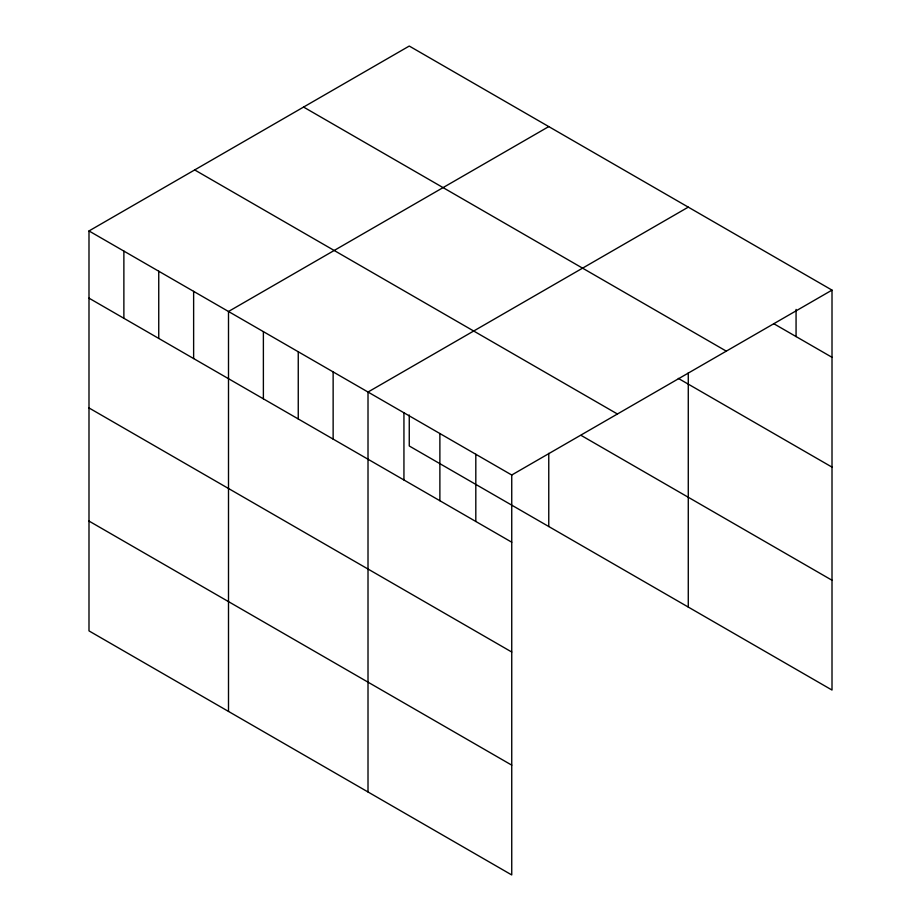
<?xml version="1.0" encoding="UTF-8"?>
<svg xmlns="http://www.w3.org/2000/svg" width="921" height="921" viewBox="0 0 921 921"><rect width="100%" height="100%" fill="white"/><g stroke="black" fill="none" stroke-linecap="round" stroke-linejoin="round"><path stroke-width="1.38" d="M88.992 230.952L511.742 475.017L511.742 874.95L88.992 630.885L88.992 230.952L409.258 46.05L832.008 290.115L832.008 690.048L409.258 445.983L409.258 415.014M548.766 126.591L228.5 311.494L228.5 711.426M688.275 207.133L368.009 392.035L368.009 791.968M511.742 475.017L832.008 290.115M773.767 323.697L832.008 357.313M303.573 107.066L726.312 351.143M678.305 378.381L832.008 467.12M194.688 169.936L617.427 414.001M581.151 435.414L832.008 580.253M88.992 298.151L511.742 542.216M88.992 407.945L511.742 652.022M88.992 521.079L511.742 765.144M796.066 309.41L796.066 336.568M688.275 372.878L688.275 607.066M548.766 453.316L548.766 526.524M475.812 454.272L475.812 521.47M439.881 433.526L439.881 500.725M403.939 412.781L403.939 479.979M333.137 371.9L333.137 439.098M298.254 351.764L298.254 418.963M263.383 331.629L263.383 398.828M193.629 291.358L193.629 358.557M158.746 271.223L158.746 338.421M123.875 251.088L123.875 318.286"/></g></svg>
